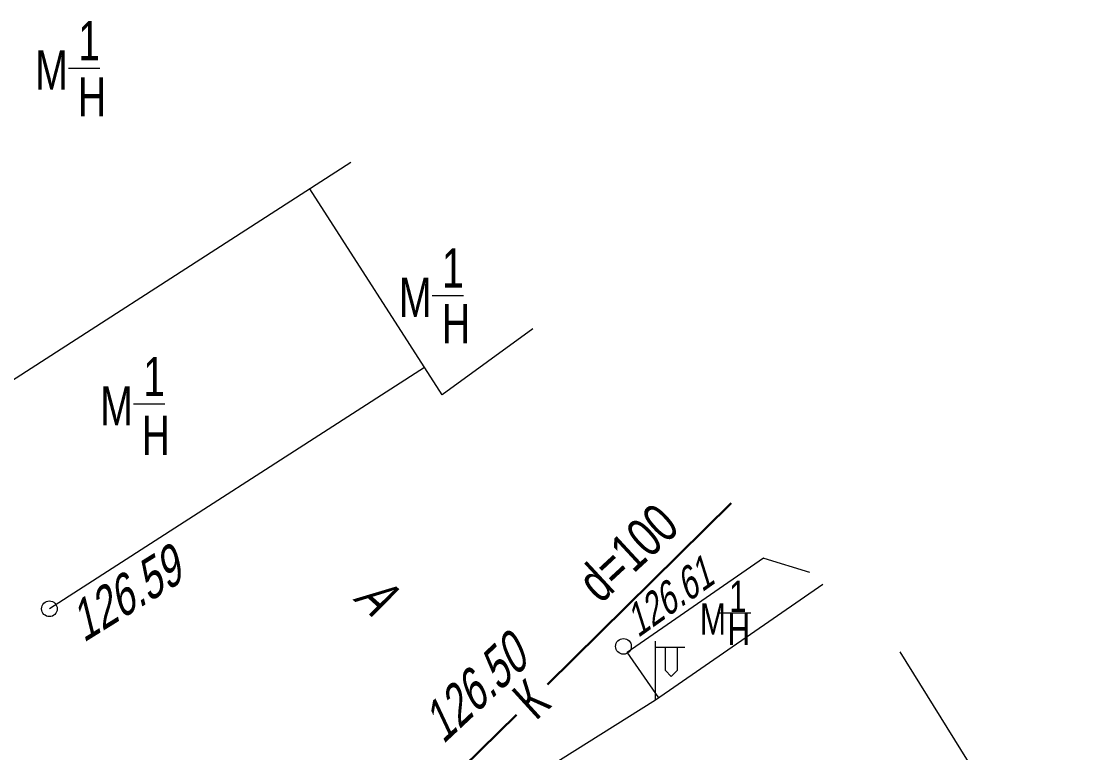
# Model space of a CAD drawing. Extents: x 10098 to 11902, y 8648 to 10202.
# Drawn here: x 10646.14 to 10673.1, y 9370.65 to 9389.34 of the extents above; entities that cross this region are included whole.
import ezdxf

# ---------------------------------------------------------------- set-up
doc = ezdxf.new("R2010")
doc.units = 0
for name, color, linetype in [('20_Строения', 7, 'Continuous'), ('22_Столбы', 7, 'Continuous'), ('38_Высотные_отметки', 7, 'Continuous'), ('52_Топонимика', 7, 'Continuous'), ('Подписи_зданий', 7, 'Continuous')]:
    doc.layers.add(name, color=color, linetype=linetype)
doc.layers.add('4_Канализация', color=16, linetype='Continuous', lineweight=30)
doc.styles.add('mggt', font='russian_1251.shx', dxfattribs={"width": 0.75, "oblique": 18, "height": 1})

msp = doc.modelspace()

# ---------------------------------------------------------------- linework, layer by layer
at = {"layer": '20_Строения', "color": 8, "linetype": 'Continuous', "lineweight": 15}
for points in [[(10643.324, 9378.497), (10654.572, 9385.733)], [(10659.217, 9381.477), (10656.906, 9379.789), (10653.519, 9385.055)], [(10656.453, 9380.493), (10646.868, 9374.327)], [(10662.44, 9372.055), (10661.633, 9373.221), (10665.114, 9375.629), (10665.121, 9375.619), (10666.289, 9375.259)], [(10654.043, 9366.787), (10662.358, 9371.998), (10666.634, 9374.956)], [(10668.601, 9373.226), (10673.096, 9365.994), (10661.715, 9358.756)]]:
    msp.add_lwpolyline(points, dxfattribs=at)
at = {"layer": '22_Столбы', "color": 8, "lineweight": 15}
for p, q in [((10662.357, 9371.998), (10662.357, 9373.498)), ((10662.357, 9373.348), (10663.107, 9373.348)), ((10662.607, 9372.748), (10662.607, 9373.348)), ((10662.907, 9373.348), (10662.907, 9372.748)), ((10662.757, 9372.598), (10662.607, 9372.748)), ((10662.907, 9372.748), (10662.757, 9372.598))]:
    msp.add_line(p, q, dxfattribs=at)
at = {"layer": '38_Высотные_отметки', "color": 8, "lineweight": 9}
for centre in [(10646.868, 9374.327), (10661.536, 9373.368, 126.61)]:
    msp.add_circle(centre, 0.2, dxfattribs=at)
at = {"layer": '4_Канализация', "color": 8, "linetype": 'Continuous', "lineweight": 30}
for p, q in [((10659.591, 9372.397), (10664.284, 9377.022)), ((10657.424, 9370.262), (10658.801, 9371.619))]:
    msp.add_line(p, q, dxfattribs=at)
at = {"layer": 'Подписи_зданий', "color": 8, "linetype": 'Continuous', "lineweight": 15}
for p, q in [((10647.355, 9388.14), (10648.155, 9388.14)), ((10656.648, 9382.332), (10657.448, 9382.332)), ((10649.016, 9379.561), (10649.816, 9379.561)), ((10663.992, 9374.226), (10664.792, 9374.226))]:
    msp.add_line(p, q, dxfattribs=at)

# ---------------------------------------------------------------- texts
at = {"layer": '38_Высотные_отметки', "color": 8, "lineweight": 15, "style": 'mggt', "oblique": 18, "width": 0.75}
for s, height, rotation, p in [('126.59    ', 1, 31.8494, (10647.742, 9373.455, 126.59)), ('126.61    ', 0.8, 35.4593, (10661.905, 9373.574, 126.61)), ('126.50    ', 1, 43.1948, (10656.93, 9370.856, 126.501))]:
    msp.add_text(s, height=height, rotation=rotation, dxfattribs=at).set_placement(p)
at = {"layer": '4_Канализация', "color": 8, "linetype": 'Continuous', "lineweight": 15, "style": 'mggt', "width": 0.75}
for s, rotation, p in [('d=100', 42.797, (10660.952, 9374.439)), ('К                   ', 42.3693, (10659.292, 9371.451))]:
    msp.add_text(s, height=1, rotation=rotation, dxfattribs=at).set_placement(p)
at = {"layer": '52_Топонимика', "color": 8, "lineweight": 15, "style": 'mggt', "oblique": 18, "width": 0.75}
msp.add_text('А', height=1, rotation=317.8513, dxfattribs=at).set_placement((10654.609, 9374.565))
at = {"layer": 'Подписи_зданий', "color": 8, "linetype": 'Continuous', "lineweight": 15, "style": 'mggt', "width": 0.75}
for s, height, p in [('1', 1, (10647.604, 9388.339)), ('М', 1, (10646.504, 9387.589)), ('Н', 1, (10647.596, 9386.904)), ('1', 1, (10656.897, 9382.532)), ('М', 1, (10655.797, 9381.782)), ('Н', 1, (10656.894, 9381.112)), ('1', 1, (10649.265, 9379.76)), ('М', 1, (10648.165, 9379.01)), ('Н', 1, (10649.224, 9378.26)), ('1', 0.8, (10664.235, 9374.247)), ('М', 0.8, (10663.489, 9373.664)), ('Н', 0.8, (10664.196, 9373.401))]:
    msp.add_text(s, height=height, dxfattribs=at).set_placement(p)

doc.saveas('drawing.dxf')
